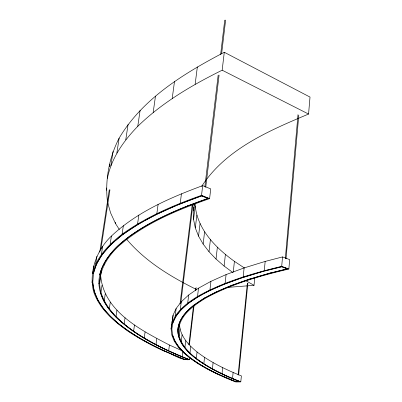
<?xml version="1.0" encoding="UTF-8"?>
<svg xmlns="http://www.w3.org/2000/svg" width="402" height="402" viewBox="0 0 402 402"><rect width="100%" height="100%" fill="white"/><g stroke="black" fill="none" stroke-linecap="round" stroke-linejoin="round"><path stroke-width="0.6" d="M189.553 359.71C180.171 360.473 172.257 353.519 163.604 350.876C151.192 345.072 139.077 338.61 127.69 330.967C113.399 320.922 99.259 308.585 93.571 291.51C88.757 271.521 96.691 250.034 111.394 236.064C137.042 211.909 170.086 197.734 202.693 185.613L210.733 188.915L209.603 198.603C177.302 209.98 144.554 223.236 118.61 246.21C106.158 257.757 96.088 274.908 100.947 292.36C106.083 309.138 119.781 321.319 133.62 331.193C151.001 342.966 170.046 352.062 189.553 359.71L189.819 357.448M93.596 268.461L93.777 265.958M188.739 359.584C162.418 348.981 135.956 336.529 115.359 316.545L115.379 316.414C135.966 336.404 162.433 348.866 188.754 359.473L184.875 359.644L164.111 350.876L151.167 344.544L139.187 337.921L128.283 330.992L118.555 323.751L110.148 316.193L103.193 308.314L97.852 300.118L94.309 291.596L92.756 282.757L93.43 273.466L96.515 264.029L102.294 254.325L111.022 244.386L114.851 241.145M201.653 186.407C225.738 149.087 269.139 130.64 308.565 114.052L310.012 97.078L224.281 52.265C184.211 73.32 142.861 98.234 119.123 138.162C109.173 157.483 104.852 180.247 107.49 201.834M240.788 381.855C225.19 375.709 209.809 368.549 196.317 358.483C187.382 351.454 178.267 341.906 178.563 329.74C180.191 314.806 193.799 305.379 205.583 298.148C231.497 283.897 260.225 275.802 288.852 269.018L289.676 259.622L282.541 256.923L265.159 261.431L244.109 267.923L226.07 274.586L210.919 281.355L198.503 288.174L188.679 294.993L181.277 301.776L176.136 308.49L173.096 315.103L171.091 328.871L171.82 335.042L174.207 341.072L178.116 346.941L183.423 352.644L190.015 358.177L197.789 363.534L206.643 368.714L216.492 373.714L227.251 378.533L235.672 381.9L240.788 381.855L241.386 375.9C225.798 369.614 210.447 362.272 197.065 351.991C188.453 344.921 179.548 335.575 179.548 323.705M109.344 166.745L109.565 164.272M171.091 328.871C172.187 313.736 185.744 303.882 197.533 296.475C223.623 281.727 252.717 273.39 281.691 266.375L282.541 256.923M285.355 258.3L298.008 114.62M286.048 258.34L298.786 115.319M189.789 353.263C204.176 366.292 222.14 374.448 239.974 381.614L239.964 381.734C224.432 375.609 209.13 368.458 195.684 358.453C186.719 351.408 177.563 341.856 177.815 329.655C179.392 314.696 192.995 305.229 204.779 297.982C225.492 286.41 248.255 279.229 271.023 272.923L287.485 268.732L282.33 266.827M177.116 205.085L201.724 195.724L208.181 198.317C176.066 209.673 143.549 222.959 117.791 245.858C107.52 255.813 98.656 268.712 98.872 283.571L98.892 283.425C99.47 296.259 106.656 307.54 115.359 316.545M264.275 270.697L265.159 261.431M243.964 277.169L265.044 270.757L243.964 277.169C224.607 283.732 205.141 291.078 188.508 303.224C181.98 308.48 175.825 314.62 172.93 322.665L175.986 316.113L181.126 309.615L187.603 303.882M99.636 283.671L101.224 271.45M227.753 287.395L254.024 285.319L254.752 277.923M235.868 381.769L235.879 381.649C220.035 375.443 204.432 368.187 190.664 358.081C182.905 352.011 175.408 344.69 172.564 334.977L174.91 341.132L178.795 346.991L184.081 352.685L190.643 358.207L198.392 363.559L207.221 368.729L217.04 373.719L235.868 381.769L239.964 381.734M238.095 374.94L247.366 283.129M238.622 374.996L247.883 283.179M250.17 278.983L271.038 272.742M232.512 378.518L233.13 372.493M243.185 276.943L244.109 267.923M222.01 373.77L222.663 367.639M233.266 272.189L234.416 261.35C215.447 247.667 196.477 228.542 195.106 203.859M232.261 285.214L250.185 278.802M225.914 283.566L243.401 277.194M212.422 368.845L213.105 362.604M232.698 272.415L224.125 266.069L225.401 254.436M225.12 283.36L226.07 274.586M217.175 291.566L232.276 285.043M209.95 289.892L210.919 281.355M210.754 290.078L225.371 283.631M203.829 363.75L204.548 357.388M224.125 266.069L216.035 259.049L217.366 247.205M216.035 259.049L209.015 251.717L210.402 239.647M204.779 297.982L217.191 291.395M196.317 358.483L197.065 351.991M188.88 344.79L193.447 306.188M195.292 290.626L195.583 288.133M189.382 344.841L194.02 305.615M195.784 290.676L196.151 287.561M107.394 178.362C111.364 158.132 123.66 140.861 137.775 126.323C162.152 102.545 191.834 85.224 222.165 70.199L224.281 52.265M194.92 304.42L204.799 297.817M189.322 353.006L189.337 352.876C183.026 346.695 177.573 338.695 177.83 329.509C178.749 318.726 186.824 310.545 194.94 304.254M189.975 353.046L190.759 346.413M209.015 251.717L203.151 244.079L204.598 231.778M197.533 296.475L198.503 288.174M198.337 296.646L202.136 294.48M188.508 303.224L198.357 296.48M92.616 273.496C96.359 256.838 109.103 244.356 122.102 234.215C146.192 216.924 173.679 205.156 201.523 195.357L202.693 185.613M182.272 356.82L182.885 351.69M93.43 273.466L93.405 273.616C97.199 256.978 109.957 244.542 122.962 234.426C146.866 217.326 174.091 205.618 201.698 195.92L201.724 195.724M184.915 347.449L185.724 340.67M203.151 244.079L198.548 236.145L200.045 223.587M204.899 186.433L218.185 75.053M220.638 54.521L224.718 20.301L225.15 20.1L225.587 20.371L221.587 53.974M184.875 359.644L184.89 359.534C161.478 350.288 138.429 339.288 118.575 323.625C105.992 313.218 94.103 299.601 92.777 282.611L92.756 282.757M219.07 75.134L205.749 187.141L205.276 186.925M179.081 335.786L179.95 328.68M198.548 236.145L195.307 227.909L193.543 219.381L195.141 206.281M181.242 341.69L182.081 334.755M195.307 227.909L196.859 215.085M187.704 303.073L188.679 294.993M180.061 303.671L192.231 204.663M180.799 303.113L192.799 205.347M180.312 309.64L181.277 301.776M178.563 329.74L178.86 327.313M193.543 219.381L193.377 210.583L193.824 206.929M193.97 205.713L194.121 204.492M172.162 322.565L173.096 315.103M168.689 350.845L169.413 345.027C141.424 330.459 104.203 311.751 100.736 276.36M99.746 274.42L99.721 274.571C103.887 258.139 116.761 246.014 129.801 236.105C147.685 223.482 167.564 214.171 187.759 205.894L187.779 205.703M175.182 316.148L176.136 308.49M195.136 84.309L197.347 66.908M180.242 203.216L181.448 193.719M155.991 344.584L156.76 338.645M144.268 338.037L145.082 331.967M172.212 98.445L174.488 81.561M156.865 213.562L158.102 204.382M157.72 213.829L175.975 205.588M133.62 331.193L134.474 324.977M153.172 112.48L155.484 96.108M137.579 223.924L138.831 215.05M124.158 324.042L125.057 317.675M116.012 316.585L116.952 310.058M122.962 234.426L138.464 223.984L143.424 221.326M108.635 308.766L103.55 300.535L100.45 292.691M109.319 308.821L110.299 302.113M137.775 126.323L140.092 110.439M122.102 234.215L123.354 225.633M119.319 229.482L115.439 223.427L115.615 222.226M104.239 300.746L105.264 293.847M103.801 265.436L103.982 264.24M100.947 292.36L102.013 285.264M110.153 244.366L111.394 236.064M125.756 139.886L128.057 124.484M100.812 249.748L109.947 189.799M101.435 254.325L102.656 246.285M116.851 153.112L119.123 138.162M100.51 274.692L100.771 272.953M91.988 282.656L92.269 280.832M106.359 190.327L106.726 187.945M95.681 264.044L96.872 256.265M110.816 165.946L113.042 151.438M99.771 252.104L109.294 189.679M193.377 210.583L194.623 203.332M172.945 322.52L171.84 328.957L172.548 335.117M285.244 258.195L286.118 258.28M115.811 240.331L122.987 234.255M144.524 220.738L157.745 213.648M203.216 293.907L210.774 289.907M187.759 205.894L208.156 198.513L201.698 195.92M265.642 270.611L281.159 266.762M265.029 270.943L281.742 266.807L287.47 268.923L271.023 272.923M184.89 359.534L188.754 359.473M235.879 381.649L239.974 381.614M281.691 266.375L288.852 269.018M201.523 195.357L209.603 198.603M169.413 345.027L181.83 350.609M196.563 289.541C170.8 276.807 145.388 261.471 126.655 239.29M222.165 70.199L308.565 114.052M245.898 280.732L254.024 285.319M234.416 261.35L244.346 267.943M108.656 308.63L114.193 315.037M115.439 223.427L110.575 212.864L107.811 202.995M172.001 321.595L172.131 322.751"/></g></svg>
